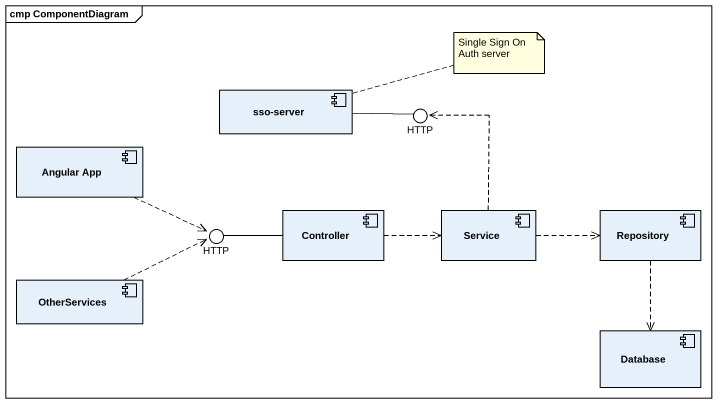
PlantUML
@startuml
mainframe cmp ComponentDiagram
component "sso-server" as sso_server
() HTTP
component "Angular App" as Angular_App
() "HTTP" as HTTP_2
component Controller
component Service
component Repository
component OtherServices
component "Database" as Database_
sso_server -right- HTTP
Angular_App .right.> HTTP_2
Controller -left- HTTP_2
Controller .right.> Service
Service .up.> HTTP
Service .right.> Repository
Repository ..> Database_
OtherServices .right.> HTTP_2
note right of sso_server
  Single Sign On
  Auth server
end note
@enduml
